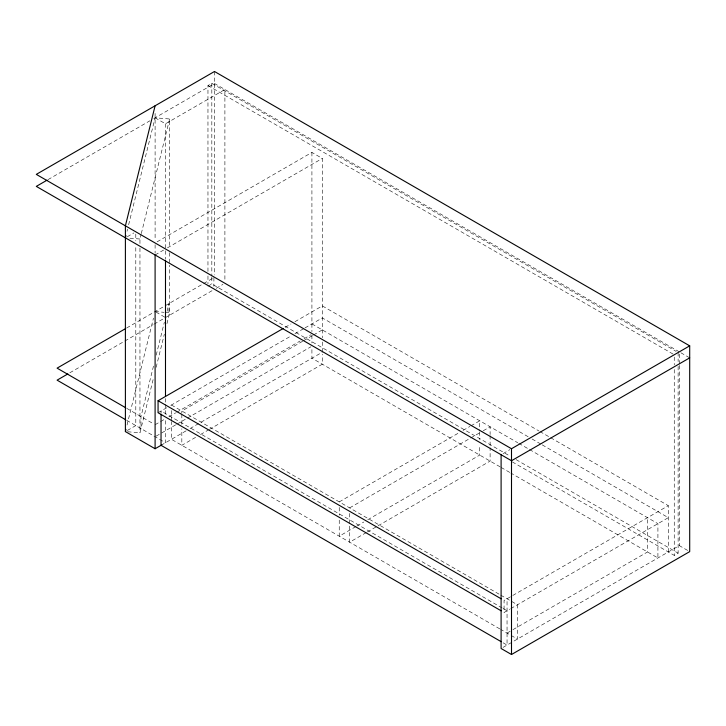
<?xml version="1.0" encoding="UTF-8"?>
<svg xmlns="http://www.w3.org/2000/svg" width="726" height="726" viewBox="0 0 726 726"><rect width="100%" height="100%" fill="white"/><g stroke="black" fill="none" stroke-linecap="round" stroke-linejoin="round"><path stroke-width="0.54" stroke-dasharray="3.63 2.72" d="M127.023 231.276L127.558 229.098M128.638 224.733L155.101 117.794L169.657 118.991L169.657 248.174M139.955 243.555L139.955 239.026L141.035 234.661M141.307 233.572L169.657 118.991M127.023 425.046L153.476 318.106M153.485 366.104L140.989 416.588L140.989 428.585M156.199 355.132L164.348 322.217M167.062 311.236L168.958 303.559L168.958 315.565M127.64 431.77L139.955 432.787L153.485 378.11M156.154 367.32L164.348 334.214M166.953 323.669L169.657 312.761L169.657 265.171M207.963 271.451L207.963 85.559L211.829 83.327L676.151 351.402M48.052 179.603L149.874 120.806M153.794 118.547L214.497 83.499L679.881 352.183M155.101 117.794L165.492 123.792L224.897 89.498L224.897 280.998M127.286 236.73L133.902 232.91M157.061 241.84L311.917 152.433L322.308 158.431L322.308 337.817M155.101 254.971L163.604 250.062M167.452 247.838L322.308 158.431M126.678 327.97L153.141 312.688M154.121 312.126L212.555 278.394M207.963 286.18L211.829 283.957L510.251 456.246M69.832 372.792L153.141 324.694M154.121 324.132L163.922 318.469M164.902 317.906L212.927 290.173M216.13 288.331L222.946 284.392M285.164 327.353L291.026 323.959M294.938 321.709L322.308 305.9L538.928 430.963M127.286 430.5L135.798 425.59L135.798 245.424M158.068 412.731L166.871 407.649M170.782 405.389L291.289 335.82M294.938 333.706L304.058 328.442M305.038 327.88L322.308 317.906L528.147 436.743M155.101 424.728L164.902 419.074M168.822 416.806L175.683 412.849M176.663 412.286L300.156 340.984M304.076 338.724L310.937 334.759M302.66 341.247L181.827 411.016L181.827 413.221M303.649 340.685L312.489 335.575M313.469 335.013L322.308 329.903M156.081 436.172L175.683 424.855M176.663 424.283L186.464 418.63M187.444 418.058L310.937 346.765M161.036 445.31L186.174 430.799M189.994 428.585L322.308 352.201M195.584 437.37L181.827 445.31L181.827 428.712M200.494 434.529L208.353 429.992M209.333 429.429L322.308 364.198L322.308 354.243M339.242 501.893L459.095 432.696M463.025 430.427L469.894 426.461M470.884 425.89L479.723 420.79L479.723 430.745M349.633 507.891L482.255 431.326M483.244 430.763L490.114 426.788L490.114 434.529M355.94 526.55L339.242 536.187L339.242 519.589M356.92 525.978L363.799 522.012M367.728 519.743L479.723 455.084L479.723 445.129M366.34 532.548L349.633 542.186L349.633 525.597M367.32 531.976L377.139 526.305M378.128 525.742L490.114 461.083L490.114 447.806M503.064 453.605L509.915 449.648M668.319 551.96L668.319 505.668L504.071 600.493L504.071 612.49L509.942 609.105M510.823 608.597L668.319 517.665L541.868 444.666M507.047 633.072L511.957 630.232M512.937 629.669L647.528 551.96L647.528 517.665M503.064 647.374L679.309 545.616L688.756 551.07M512.284 461.881L674.254 555.39L678.12 553.167L678.12 366.14M129.881 238.192L139.955 239.026M155.101 311.563L164.058 312.298M165.174 312.389L169.657 312.761M680.861 352.754L689.7 357.854M207.963 85.559L674.254 354.769M539.908 431.534L549.718 437.188M550.698 437.76L668.319 505.668M532.067 439.003L540.888 444.103M311.917 323.905L517.756 442.742M518.736 443.314L528.537 448.967M529.517 449.539L657.919 523.673L657.919 557.967L510.895 473.08M516.141 459.649L678.12 553.167M500.114 466.854L311.917 358.199L311.917 347.137M501.094 467.417L509.915 472.517M156.045 312.107L165.492 317.561M171.436 405.008L499.797 594.585M500.777 595.157L517.438 604.776L517.438 639.071L500.777 629.451M502.147 607.943L161.036 411.016L161.036 413.221M503.127 608.515L507.047 610.775M126.678 408.321L153.222 423.648M499.797 628.888L171.436 439.303L171.436 421.606M126.678 420.327L153.222 435.645M154.003 436.099L165.492 442.733L165.492 418.938M503.127 642.809L507.047 645.069L507.047 598.778M679.309 354.116L679.309 364.316M679.309 365.45L679.309 545.616M678.12 352.537L678.12 361.602M674.254 357.038L674.254 364.969M674.254 369.507L674.254 555.39M490.114 435.636L490.114 446.699M479.723 431.852L479.723 439.593M349.633 513.427L349.633 524.49M339.242 507.429L339.242 515.17M322.308 342L322.308 351.094M311.917 152.433L311.917 331.646M311.917 335.285L311.917 342.926M214.497 71.493L214.497 275M213.907 277.604L213.907 286.334M211.829 83.327L211.829 276.016M211.829 277.15L211.829 283.957M207.963 275.98L207.963 283.911M181.827 414.328L181.827 424.293M171.436 410.544L171.436 420.499M169.657 252.702L169.657 264.037M165.492 123.792L165.492 259.173M165.492 398.547L165.492 403.075M165.492 404.21L165.492 414.41M155.101 113.428L155.101 240.17M155.101 244.707L155.101 253.165M139.955 248.092L139.955 432.787M135.798 234.09L135.798 240.887"/><path stroke-width="1.09" d="M155.101 105.787L125.398 225.822L125.398 431.589L155.101 448.741L161.716 444.92M125.398 237.829L125.943 235.641M125.398 431.589L125.943 429.411M47.072 180.166L36.3 186.382L511.503 460.738L689.7 357.854M125.698 328.533L57.091 368.146L125.698 407.758M67.872 373.926L57.091 380.152L125.698 419.755M501.131 610.793L158.068 412.731L158.068 400.725L283.204 328.479M689.7 345.848L214.497 71.493L36.3 174.376L511.503 448.732L689.7 345.848L689.7 551.624L511.503 654.507L501.103 648.5L501.103 454.739M158.068 400.725L501.131 598.787M501.167 641.675L161.036 445.31L161.036 414.328M511.503 448.732L511.503 654.507M165.492 260.298L165.492 396.278M155.101 254.971L155.101 448.741"/></g></svg>
